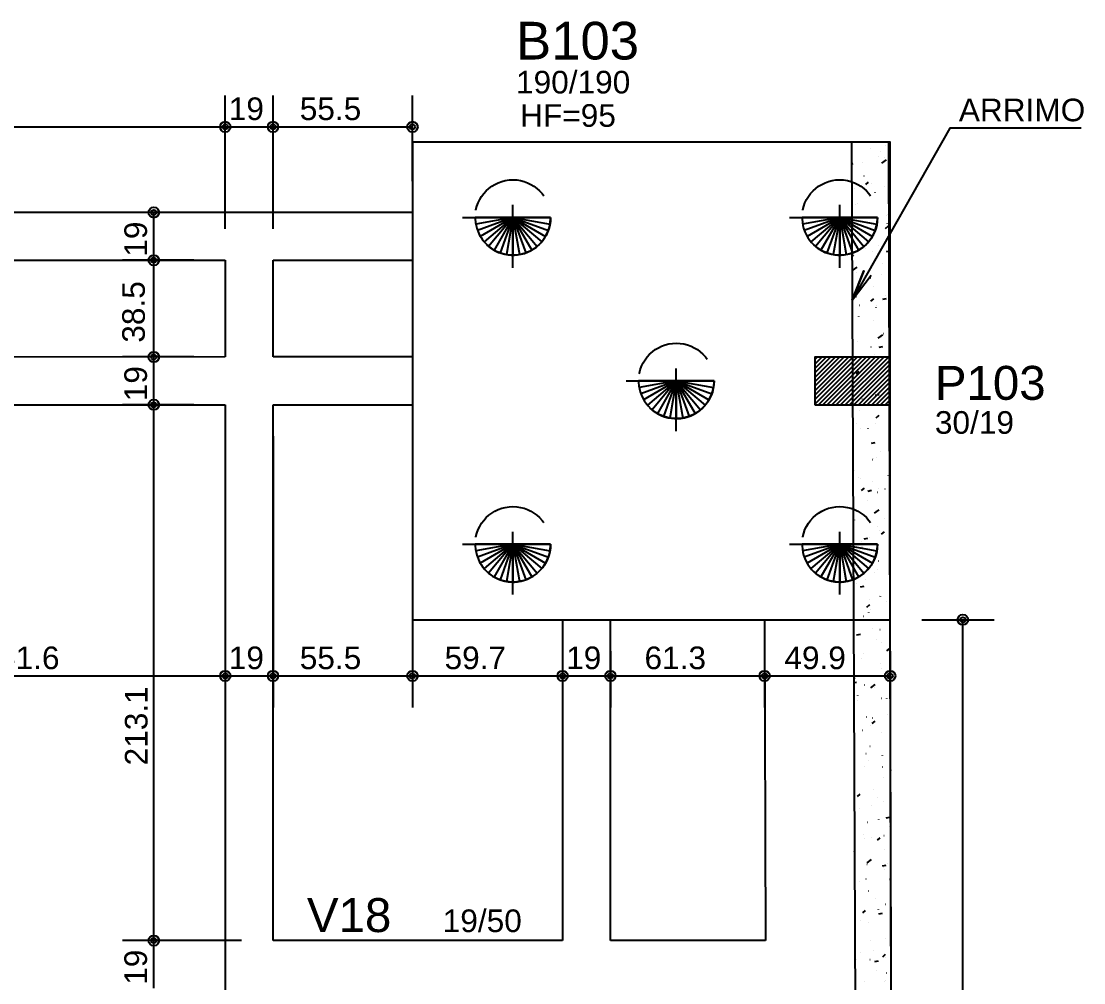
# Model space of a CAD drawing. Extents: x 0 to 119, y 0 to 84.
# Drawn here: x 39.43 to 47.88, y 21.73 to 29.38 of the extents above; entities that cross this region are included whole.
import ezdxf

# ---------------------------------------------------------------- set-up
doc = ezdxf.new("R2010")
doc.units = 0
doc.header["$MEASUREMENT"] = 0
doc.linetypes.add('ESTILO_TQS_0001', pattern=[1, 0.7, -0.3])
doc.linetypes.add('ESTILO_TQS_0003', pattern=[1.5, 0.5, -0.4, 0.1, -0.5])
for name, color, linetype in [('1', 3, 'CONTINUOUS'), ('10', 252, 'CONTINUOUS'), ('18', 6, 'CONTINUOUS'), ('3', 7, 'CONTINUOUS'), ('32', 250, 'CONTINUOUS'), ('36', 7, 'CONTINUOUS'), ('37', 7, 'CONTINUOUS'), ('62', 7, 'CONTINUOUS')]:
    doc.layers.add(name, color=color, linetype=linetype)
doc.styles.add('TQS_ARIAL', font='arial.ttf')

msp = doc.modelspace()

# ---------------------------------------------------------------- linework, layer by layer
at = {"layer": '1', "color": 3, "linetype": 'Continuous'}
for p, q in [((44.444393, 26.51812), (44.444393, 26.51812)), ((46.044393, 26.51812), (46.044393, 26.51812))]:
    msp.add_line(p, q, dxfattribs=at)
for points in [[(43.643353, 27.81812), (43.043353, 27.81812), (43.043585, 27.806309), (43.045891, 27.77918), (43.050013, 27.755258), (43.055841, 27.732465), (43.065815, 27.704222), (43.078761, 27.67673), (43.089696, 27.657938), (43.10541, 27.63541), (43.118996, 27.618962), (43.140577, 27.597027), (43.15921, 27.581284), (43.181199, 27.565719), (43.202547, 27.553216), (43.228638, 27.540919), (43.24894, 27.533364), (43.278471, 27.52522), (43.304634, 27.520629), (43.329127, 27.518457), (43.343353, 27.51812), (43.35484, 27.51834), (43.379581, 27.520316), (43.4081, 27.52519), (43.434683, 27.53236), (43.459584, 27.541551), (43.484353, 27.55332), (43.504451, 27.565044), (43.52973, 27.583038), (43.545598, 27.596542), (43.56559, 27.6166), (43.58072, 27.634662), (43.597947, 27.659432), (43.608272, 27.677345), (43.621924, 27.706773), (43.630863, 27.732458), (43.636872, 27.756101), (43.640564, 27.777311), (43.643158, 27.807304), (43.643353, 27.81812)], [(46.243353, 27.81812), (45.643353, 27.81812), (45.643585, 27.806309), (45.645891, 27.77918), (45.650013, 27.755258), (45.655841, 27.732465), (45.665815, 27.704222), (45.678761, 27.67673), (45.689696, 27.657938), (45.70541, 27.63541), (45.718996, 27.618962), (45.740577, 27.597027), (45.75921, 27.581284), (45.781199, 27.565719), (45.802547, 27.553216), (45.828638, 27.540919), (45.84894, 27.533364), (45.878471, 27.52522), (45.904634, 27.520629), (45.929127, 27.518457), (45.943353, 27.51812), (45.95484, 27.51834), (45.979581, 27.520316), (46.0081, 27.52519), (46.034683, 27.53236), (46.059584, 27.541551), (46.084353, 27.55332), (46.104451, 27.565044), (46.12973, 27.583038), (46.145598, 27.596542), (46.16559, 27.6166), (46.18072, 27.634662), (46.197947, 27.659432), (46.208272, 27.677345), (46.221924, 27.706773), (46.230863, 27.732458), (46.236872, 27.756101), (46.240564, 27.777311), (46.243158, 27.807304), (46.243353, 27.81812)], [(44.943353, 26.51812), (44.343353, 26.51812), (44.343585, 26.506309), (44.345891, 26.47918), (44.350013, 26.455258), (44.355841, 26.432465), (44.365815, 26.404222), (44.378761, 26.37673), (44.389696, 26.357938), (44.40541, 26.33541), (44.418996, 26.318962), (44.440577, 26.297027), (44.45921, 26.281284), (44.481199, 26.265719), (44.502547, 26.253216), (44.528638, 26.240919), (44.54894, 26.233364), (44.578471, 26.22522), (44.604634, 26.220629), (44.629127, 26.218457), (44.643353, 26.21812), (44.65484, 26.21834), (44.679581, 26.220316), (44.7081, 26.22519), (44.734683, 26.23236), (44.759584, 26.241551), (44.784353, 26.25332), (44.804451, 26.265044), (44.82973, 26.283038), (44.845598, 26.296542), (44.86559, 26.3166), (44.88072, 26.334662), (44.897947, 26.359432), (44.908272, 26.377345), (44.921924, 26.406773), (44.930863, 26.432458), (44.936872, 26.456101), (44.940564, 26.477311), (44.943158, 26.507304), (44.943353, 26.51812)], [(43.643353, 25.21812), (43.043353, 25.21812), (43.043585, 25.206309), (43.045891, 25.17918), (43.050013, 25.155258), (43.055841, 25.132465), (43.065815, 25.104222), (43.078761, 25.07673), (43.089696, 25.057938), (43.10541, 25.03541), (43.118996, 25.018962), (43.140577, 24.997027), (43.15921, 24.981284), (43.181199, 24.965719), (43.202547, 24.953216), (43.228638, 24.940919), (43.24894, 24.933364), (43.278471, 24.92522), (43.304634, 24.920629), (43.329127, 24.918457), (43.343353, 24.91812), (43.35484, 24.91834), (43.379581, 24.920316), (43.4081, 24.92519), (43.434683, 24.93236), (43.459584, 24.941551), (43.484353, 24.95332), (43.504451, 24.965044), (43.52973, 24.983038), (43.545598, 24.996542), (43.56559, 25.0166), (43.58072, 25.034662), (43.597947, 25.059432), (43.608272, 25.077345), (43.621924, 25.106773), (43.630863, 25.132458), (43.636872, 25.156101), (43.640564, 25.177311), (43.643158, 25.207304), (43.643353, 25.21812)], [(46.243353, 25.21812), (45.643353, 25.21812), (45.643585, 25.206309), (45.645891, 25.17918), (45.650013, 25.155258), (45.655841, 25.132465), (45.665815, 25.104222), (45.678761, 25.07673), (45.689696, 25.057938), (45.70541, 25.03541), (45.718996, 25.018962), (45.740577, 24.997027), (45.75921, 24.981284), (45.781199, 24.965719), (45.802547, 24.953216), (45.828638, 24.940919), (45.84894, 24.933364), (45.878471, 24.92522), (45.904634, 24.920629), (45.929127, 24.918457), (45.943353, 24.91812), (45.95484, 24.91834), (45.979581, 24.920316), (46.0081, 24.92519), (46.034683, 24.93236), (46.059584, 24.941551), (46.084353, 24.95332), (46.104451, 24.965044), (46.12973, 24.983038), (46.145598, 24.996542), (46.16559, 25.0166), (46.18072, 25.034662), (46.197947, 25.059432), (46.208272, 25.077345), (46.221924, 25.106773), (46.230863, 25.132458), (46.236872, 25.156101), (46.240564, 25.177311), (46.243158, 25.207304), (46.243353, 25.21812)]]:
    msp.add_lwpolyline(points, dxfattribs=at)
at = {"layer": '10', "color": 252, "linetype": 'Continuous'}
for p, q in [((46.336595, 28.41812), (46.036592, 28.41812)), ((46.036592, 28.41812), (46.087953, 16.374881)), ((46.367887, 16.064671), (46.334806, 28.41812)), ((46.036969, 28.329816), (46.036969, 28.329816)), ((46.036969, 28.329816), (46.036969, 28.329816)), ((46.036969, 28.329816), (46.036969, 28.329816)), ((46.188663, 28.363446), (46.189151, 28.363554)), ((46.269017, 28.343787), (46.269082, 28.344282)), ((46.3107, 28.390501), (46.311188, 28.390609)), ((46.03705, 28.310755), (46.03705, 28.310755)), ((46.03705, 28.310755), (46.03705, 28.310755)), ((46.037148, 28.287798), (46.037148, 28.287798)), ((46.037148, 28.287798), (46.037148, 28.287798)), ((46.037148, 28.287798), (46.037148, 28.287798)), ((46.037328, 28.245612), (46.050727, 28.248217)), ((46.127909, 28.255298), (46.127974, 28.255793)), ((46.253523, 28.299897), (46.253828, 28.300293)), ((46.278936, 28.250792), (46.315257, 28.27736)), ((46.300851, 28.299311), (46.301351, 28.299333)), ((46.037553, 28.192795), (46.037553, 28.192795)), ((46.037553, 28.192795), (46.037553, 28.192795)), ((46.037553, 28.192795), (46.037553, 28.192795)), ((46.13725, 28.148366), (46.137554, 28.148763)), ((46.038057, 28.074597), (46.038057, 28.074597)), ((46.149779, 28.079632), (46.17276, 28.098916)), ((46.192773, 28.090055), (46.193261, 28.090164)), ((46.296947, 28.063515), (46.297251, 28.063912)), ((46.038137, 28.055774), (46.038137, 28.055774)), ((46.038137, 28.055774), (46.038137, 28.055774)), ((46.038146, 28.053718), (46.038146, 28.053718)), ((46.038146, 28.053718), (46.038146, 28.053718)), ((46.038292, 28.019402), (46.038292, 28.019402)), ((46.038292, 28.019402), (46.038292, 28.019402)), ((46.038434, 27.986203), (46.038434, 27.986203)), ((46.060394, 28.048205), (46.060698, 28.048602)), ((46.124901, 28.057506), (46.125401, 28.057528)), ((46.22578, 28.01537), (46.225845, 28.015866)), ((46.038722, 27.918752), (46.038722, 27.918752)), ((46.066689, 27.924952), (46.067177, 27.92506)), ((46.084672, 27.926882), (46.084738, 27.927377)), ((46.344981, 27.929896), (46.345322, 27.929962)), ((43.343353, 27.81812), (43.043353, 27.81812)), ((43.343353, 27.81812), (43.04791, 27.766026)), ((43.343353, 27.81812), (43.061445, 27.715514)), ((43.343353, 27.81812), (43.083545, 27.66812)), ((43.343353, 27.81812), (43.113539, 27.625284)), ((43.343353, 27.81812), (43.150516, 27.588307)), ((43.343353, 27.81812), (43.193353, 27.558312)), ((43.343353, 27.81812), (43.240747, 27.536212)), ((43.343353, 27.81812), (43.291258, 27.522678)), ((43.343353, 27.81812), (43.343353, 27.51812)), ((43.343353, 27.81812), (43.395447, 27.522678)), ((43.343353, 27.81812), (43.445959, 27.536212)), ((43.343353, 27.81812), (43.493353, 27.558312)), ((43.343353, 27.81812), (43.536189, 27.588307)), ((43.343353, 27.81812), (43.573166, 27.625284)), ((43.343353, 27.81812), (43.60316, 27.66812)), ((43.343353, 27.81812), (43.625261, 27.715514)), ((43.343353, 27.81812), (43.638795, 27.766026)), ((43.343353, 27.81812), (43.643353, 27.81812)), ((45.943353, 27.81812), (45.643353, 27.81812)), ((45.943353, 27.81812), (45.64791, 27.766026)), ((45.943353, 27.81812), (45.661445, 27.715514)), ((45.943353, 27.81812), (45.683545, 27.66812)), ((45.943353, 27.81812), (45.713539, 27.625284)), ((45.943353, 27.81812), (45.750516, 27.588307)), ((45.943353, 27.81812), (45.793353, 27.558312)), ((45.943353, 27.81812), (45.840747, 27.536212)), ((45.943353, 27.81812), (45.891258, 27.522678)), ((45.943353, 27.81812), (45.943353, 27.51812)), ((45.943353, 27.81812), (45.995447, 27.522678)), ((45.943353, 27.81812), (46.045959, 27.536212)), ((45.943353, 27.81812), (46.093353, 27.558312)), ((45.943353, 27.81812), (46.136189, 27.588307)), ((45.943353, 27.81812), (46.173166, 27.625284)), ((45.943353, 27.81812), (46.20316, 27.66812)), ((45.943353, 27.81812), (46.225261, 27.715514)), ((45.943353, 27.81812), (46.238795, 27.766026)), ((45.943353, 27.81812), (46.243353, 27.81812)), ((46.038928, 27.870405), (46.038928, 27.870405)), ((46.039144, 27.819639), (46.039144, 27.819639)), ((46.057348, 27.820434), (46.057847, 27.820456)), ((46.103056, 27.810832), (46.10336, 27.811228)), ((46.199324, 27.817206), (46.199812, 27.817314)), ((46.316101, 27.831731), (46.316601, 27.831753)), ((46.321361, 27.844261), (46.321849, 27.844369)), ((46.339609, 27.826141), (46.339913, 27.826538)), ((46.039306, 27.781731), (46.039306, 27.781731)), ((46.039306, 27.781731), (46.039306, 27.781731)), ((46.039306, 27.781731), (46.039306, 27.781731)), ((46.039535, 27.72805), (46.039535, 27.72805)), ((46.308669, 27.73176), (46.331651, 27.751043)), ((46.323161, 27.771725), (46.323226, 27.772221)), ((46.03989, 27.644709), (46.03989, 27.644709)), ((46.03989, 27.644709), (46.03989, 27.644709)), ((46.03989, 27.644709), (46.03989, 27.644709)), ((46.182053, 27.683236), (46.182119, 27.683732)), ((46.223335, 27.674611), (46.22364, 27.675008)), ((46.04013, 27.588548), (46.04013, 27.588548)), ((46.040143, 27.58556), (46.040143, 27.58556)), ((46.040143, 27.58556), (46.040143, 27.58556)), ((46.040143, 27.58556), (46.040143, 27.58556)), ((46.040946, 27.594748), (46.041011, 27.595243)), ((46.086203, 27.587571), (46.086702, 27.587593)), ((46.146479, 27.57445), (46.146784, 27.574847)), ((46.248548, 27.594659), (46.249048, 27.594681)), ((46.040475, 27.507688), (46.040475, 27.507688)), ((46.040475, 27.507688), (46.040475, 27.507688)), ((46.040479, 27.506721), (46.055875, 27.51964)), ((46.040528, 27.495199), (46.040528, 27.495199)), ((46.203434, 27.543815), (46.203922, 27.543923)), ((46.315298, 27.548609), (46.344747, 27.554333)), ((46.040778, 27.436697), (46.040778, 27.436697)), ((46.040778, 27.436697), (46.040778, 27.436697)), ((46.04097, 27.391668), (46.04097, 27.391668)), ((46.046172, 27.395473), (46.082492, 27.42204)), ((46.280609, 27.448514), (46.280674, 27.44901)), ((46.041059, 27.370666), (46.041059, 27.370666)), ((46.041141, 27.351481), (46.041141, 27.351481)), ((46.041141, 27.351481), (46.041141, 27.351481)), ((46.041141, 27.351481), (46.041141, 27.351481)), ((46.07735, 27.378712), (46.077838, 27.37882)), ((46.139502, 27.360025), (46.139567, 27.360521)), ((46.189141, 27.337076), (46.189446, 27.337473)), ((46.277403, 27.361796), (46.277902, 27.361818)), ((46.041643, 27.233645), (46.041643, 27.233645)), ((46.041643, 27.233645), (46.041643, 27.233645)), ((46.041643, 27.233645), (46.041643, 27.233645)), ((46.209984, 27.270965), (46.210473, 27.271073)), ((46.332021, 27.29802), (46.33251, 27.298128)), ((46.04202, 27.145344), (46.04202, 27.145344)), ((46.04202, 27.145344), (46.04202, 27.145344)), ((46.04202, 27.145344), (46.04202, 27.145344)), ((46.072868, 27.185546), (46.073172, 27.185943)), ((46.191784, 27.152484), (46.214765, 27.171768)), ((46.285615, 27.167321), (46.315064, 27.173045)), ((46.309421, 27.200856), (46.309725, 27.201252)), ((46.042128, 27.119992), (46.042128, 27.119992)), ((46.042139, 27.117401), (46.042139, 27.117401)), ((46.042139, 27.117401), (46.042139, 27.117401)), ((46.042228, 27.096623), (46.042228, 27.096623)), ((46.042228, 27.096623), (46.042228, 27.096623)), ((46.042228, 27.096623), (46.042228, 27.096623)), ((46.101453, 27.119991), (46.101952, 27.120013)), ((46.232564, 27.100695), (46.232869, 27.101091)), ((46.237372, 27.120098), (46.237438, 27.120594)), ((46.042524, 27.02724), (46.042524, 27.02724)), ((46.096265, 27.031609), (46.09633, 27.032105)), ((46.214094, 26.997574), (46.214583, 26.997682)), ((46.042812, 26.959602), (46.042812, 26.959602)), ((46.042812, 26.959602), (46.042812, 26.959602)), ((46.043138, 26.883322), (46.043138, 26.883322)), ((46.043138, 26.883322), (46.043138, 26.883322)), ((46.249253, 26.858961), (46.285574, 26.885528)), ((46.292653, 26.894216), (46.293152, 26.894238)), ((46.043263, 26.853992), (46.043263, 26.853992)), ((46.043263, 26.853992), (46.043263, 26.853992)), ((46.043397, 26.82258), (46.043397, 26.82258)), ((46.088011, 26.832471), (46.088499, 26.832579)), ((46.275227, 26.863321), (46.275531, 26.863718)), ((46.334753, 26.876453), (46.334819, 26.876949)), ((46.043728, 26.744785), (46.043728, 26.744785)), ((46.158953, 26.711791), (46.159257, 26.712187)), ((46.193646, 26.787964), (46.193711, 26.78846)), ((46.220645, 26.724724), (46.221133, 26.724832)), ((46.255932, 26.786034), (46.285381, 26.791758)), ((46.342682, 26.751779), (46.34317, 26.751887)), ((46.043882, 26.708739), (46.043882, 26.708739)), ((46.043981, 26.685559), (46.043981, 26.685559)), ((46.043981, 26.685559), (46.043981, 26.685559)), ((46.043981, 26.685559), (46.043981, 26.685559)), ((46.044136, 26.649243), (46.044136, 26.649243)), ((46.044136, 26.649243), (46.044136, 26.649243)), ((46.044136, 26.649243), (46.044136, 26.649243)), ((46.044192, 26.636074), (46.044192, 26.636074)), ((46.052539, 26.699475), (46.052604, 26.699971)), ((46.062754, 26.650056), (46.063254, 26.650078)), ((46.2251, 26.657144), (46.225599, 26.657166)), ((46.31865, 26.626939), (46.318954, 26.627336)), ((46.044505, 26.562639), (46.044505, 26.562639)), ((46.044505, 26.562639), (46.044505, 26.562639)), ((46.044565, 26.548537), (46.044565, 26.548537)), ((46.044565, 26.548537), (46.044565, 26.548537)), ((46.044565, 26.548537), (46.044565, 26.548537)), ((46.044569, 26.547759), (46.044569, 26.547759)), ((46.074899, 26.573208), (46.09788, 26.592492)), ((46.082097, 26.61163), (46.082401, 26.612026)), ((46.292202, 26.553242), (46.292267, 26.553738)), ((44.643353, 26.51812), (44.343353, 26.51812)), ((44.643353, 26.51812), (44.34791, 26.466026)), ((44.643353, 26.51812), (44.361445, 26.415514)), ((44.643353, 26.51812), (44.383545, 26.36812)), ((44.643353, 26.51812), (44.413539, 26.325284)), ((44.643353, 26.51812), (44.450516, 26.288307)), ((44.643353, 26.51812), (44.493353, 26.258312)), ((44.643353, 26.51812), (44.540747, 26.236212)), ((44.643353, 26.51812), (44.591258, 26.222678)), ((44.643353, 26.51812), (44.643353, 26.21812)), ((44.643353, 26.51812), (44.695447, 26.222678)), ((44.643353, 26.51812), (44.745959, 26.236212)), ((44.643353, 26.51812), (44.793353, 26.258312)), ((44.643353, 26.51812), (44.836189, 26.288307)), ((44.643353, 26.51812), (44.873166, 26.325284)), ((44.643353, 26.51812), (44.90316, 26.36812)), ((44.643353, 26.51812), (44.925261, 26.415514)), ((44.643353, 26.51812), (44.938795, 26.466026)), ((44.643353, 26.51812), (44.943353, 26.51812)), ((46.151095, 26.464753), (46.15116, 26.465249)), ((46.045134, 26.415164), (46.045134, 26.415164)), ((46.045134, 26.415164), (46.045134, 26.415164)), ((46.045134, 26.415164), (46.045134, 26.415164)), ((46.04515, 26.411516), (46.04515, 26.411516)), ((46.04515, 26.411516), (46.04515, 26.411516)), ((46.124759, 26.374256), (46.125064, 26.374653)), ((46.224755, 26.451333), (46.225243, 26.451442)), ((46.226249, 26.404746), (46.255698, 26.41047)), ((46.253954, 26.424281), (46.254454, 26.424303)), ((46.045329, 26.369579), (46.045329, 26.369579)), ((46.045734, 26.274494), (46.045734, 26.274494)), ((46.045748, 26.271287), (46.045748, 26.271287)), ((46.098671, 26.28623), (46.09916, 26.286338)), ((46.233789, 26.225336), (46.256771, 26.24462)), ((46.245038, 26.238035), (46.245343, 26.238432)), ((46.248965, 26.224826), (46.24903, 26.225322)), ((46.046132, 26.181084), (46.046132, 26.181084)), ((46.046132, 26.181084), (46.046132, 26.181084)), ((46.046318, 26.137473), (46.046318, 26.137473)), ((46.046318, 26.137473), (46.046318, 26.137473)), ((46.046318, 26.137473), (46.046318, 26.137473)), ((46.078004, 26.182476), (46.078504, 26.182498)), ((46.107858, 26.136337), (46.107923, 26.136833)), ((46.168182, 26.137874), (46.168487, 26.138271)), ((46.231306, 26.178484), (46.231794, 26.178592)), ((46.046613, 26.068277), (46.046613, 26.068277)), ((46.046795, 26.025809), (46.052809, 26.030209)), ((46.046903, 26.000451), (46.046903, 26.000451)), ((46.046903, 26.000451), (46.046903, 26.000451)), ((46.046903, 26.000451), (46.046903, 26.000451)), ((46.046929, 25.994372), (46.046929, 25.994372)), ((46.04699, 25.979934), (46.04699, 25.979934)), ((46.04699, 25.979934), (46.04699, 25.979934)), ((46.196566, 26.023459), (46.226015, 26.029183)), ((46.269204, 25.956701), (46.269704, 25.956723)), ((46.346346, 25.981181), (46.346411, 25.981676)), ((46.047131, 25.947005), (46.047131, 25.947005)), ((46.047131, 25.947005), (46.047131, 25.947005)), ((46.205239, 25.892692), (46.205304, 25.893188)), ((46.210844, 25.900501), (46.211149, 25.900898)), ((46.235416, 25.905093), (46.235904, 25.905201)), ((46.047487, 25.86343), (46.047487, 25.86343)), ((46.047487, 25.86343), (46.047487, 25.86343)), ((46.064132, 25.804203), (46.064197, 25.804699)), ((46.048071, 25.726408), (46.048071, 25.726408)), ((46.048129, 25.712926), (46.048129, 25.712926)), ((46.094571, 25.74897), (46.094875, 25.749367)), ((46.109332, 25.73999), (46.10982, 25.740098)), ((46.201651, 25.719629), (46.202151, 25.719651)), ((46.331124, 25.76428), (46.331428, 25.764677)), ((46.048233, 25.688581), (46.048233, 25.688581)), ((46.048233, 25.688581), (46.048233, 25.688581)), ((46.048233, 25.688581), (46.048233, 25.688581)), ((46.048254, 25.683601), (46.048254, 25.683601)), ((46.048529, 25.619165), (46.048529, 25.619165)), ((46.116904, 25.646061), (46.139885, 25.665344)), ((46.166883, 25.642171), (46.196332, 25.647895)), ((46.241967, 25.632243), (46.242455, 25.632351)), ((46.254267, 25.664119), (46.254572, 25.664516)), ((46.303795, 25.65797), (46.30386, 25.658465)), ((46.048656, 25.589387), (46.048656, 25.589387)), ((46.048656, 25.589387), (46.048656, 25.589387)), ((46.048656, 25.589387), (46.048656, 25.589387)), ((46.048658, 25.588796), (46.048658, 25.588796)), ((46.162687, 25.569481), (46.162753, 25.569976)), ((46.049127, 25.478847), (46.049127, 25.478847)), ((46.049127, 25.478847), (46.049127, 25.478847)), ((46.049127, 25.478847), (46.049127, 25.478847)), ((46.04924, 25.452365), (46.04924, 25.452365)), ((46.04924, 25.452365), (46.04924, 25.452365)), ((46.04924, 25.452365), (46.04924, 25.452365)), ((46.21957, 25.467129), (46.255891, 25.493696)), ((46.230506, 25.486766), (46.231005, 25.486788)), ((46.049475, 25.397229), (46.049475, 25.397229)), ((46.060377, 25.411436), (46.060681, 25.411833)), ((46.246077, 25.358852), (46.246565, 25.35896)), ((46.29693, 25.426746), (46.297234, 25.427142)), ((46.049707, 25.34288), (46.049707, 25.34288)), ((46.049825, 25.315344), (46.049825, 25.315344)), ((46.049825, 25.315344), (46.049825, 25.315344)), ((46.180656, 25.275215), (46.180961, 25.275612)), ((46.260558, 25.329554), (46.260623, 25.330049)), ((46.275794, 25.298189), (46.298776, 25.317472)), ((43.343353, 25.21812), (43.043353, 25.21812)), ((43.343353, 25.21812), (43.04791, 25.166026)), ((43.343353, 25.21812), (43.061445, 25.115514)), ((43.343353, 25.21812), (43.083545, 25.06812)), ((43.343353, 25.21812), (43.113539, 25.025284)), ((43.343353, 25.21812), (43.150516, 24.988307)), ((43.343353, 25.21812), (43.193353, 24.958312)), ((43.343353, 25.21812), (43.240747, 24.936212)), ((43.343353, 25.21812), (43.291258, 24.922678)), ((43.343353, 25.21812), (43.343353, 24.91812)), ((43.343353, 25.21812), (43.395447, 24.922678)), ((43.343353, 25.21812), (43.445959, 24.936212)), ((43.343353, 25.21812), (43.493353, 24.958312)), ((43.343353, 25.21812), (43.536189, 24.988307)), ((43.343353, 25.21812), (43.573166, 25.025284)), ((43.343353, 25.21812), (43.60316, 25.06812)), ((43.343353, 25.21812), (43.625261, 25.115514)), ((43.343353, 25.21812), (43.638795, 25.166026)), ((43.343353, 25.21812), (43.643353, 25.21812)), ((45.943353, 25.21812), (45.643353, 25.21812)), ((45.943353, 25.21812), (45.64791, 25.166026)), ((45.943353, 25.21812), (45.661445, 25.115514)), ((45.943353, 25.21812), (45.683545, 25.06812)), ((45.943353, 25.21812), (45.713539, 25.025284)), ((45.943353, 25.21812), (45.750516, 24.988307)), ((45.943353, 25.21812), (45.793353, 24.958312)), ((45.943353, 25.21812), (45.840747, 24.936212)), ((45.943353, 25.21812), (45.891258, 24.922678)), ((45.943353, 25.21812), (45.943353, 24.91812)), ((45.943353, 25.21812), (45.995447, 24.922678)), ((45.943353, 25.21812), (46.045959, 24.936212)), ((45.943353, 25.21812), (46.093353, 24.958312)), ((45.943353, 25.21812), (46.136189, 24.988307)), ((45.943353, 25.21812), (46.173166, 25.025284)), ((45.943353, 25.21812), (46.20316, 25.06812)), ((45.943353, 25.21812), (46.225261, 25.115514)), ((45.943353, 25.21812), (46.238795, 25.166026)), ((45.943353, 25.21812), (46.243353, 25.21812)), ((46.050126, 25.244767), (46.050126, 25.244767)), ((46.050126, 25.244767), (46.050126, 25.244767)), ((46.050129, 25.243959), (46.050129, 25.243959)), ((46.054556, 25.244961), (46.055055, 25.244983)), ((46.11945, 25.241065), (46.119516, 25.24156)), ((46.119993, 25.193749), (46.120481, 25.193857)), ((46.137201, 25.260884), (46.166649, 25.266608)), ((46.340353, 25.190364), (46.340657, 25.19076)), ((46.050409, 25.178322), (46.050409, 25.178322)), ((46.050703, 25.109315), (46.050703, 25.109315)), ((46.050718, 25.105876), (46.050718, 25.105876)), ((46.050718, 25.105876), (46.050718, 25.105876)), ((46.1038, 25.175054), (46.104104, 25.175451)), ((46.050993, 25.041301), (46.050993, 25.041301)), ((46.050993, 25.041301), (46.050993, 25.041301)), ((46.050993, 25.041301), (46.050993, 25.041301)), ((46.245756, 25.019186), (46.246255, 25.019208)), ((46.252628, 25.086002), (46.253116, 25.086111)), ((46.051124, 25.010688), (46.051124, 25.010688)), ((46.051124, 25.010688), (46.051124, 25.010688)), ((46.146462, 24.937681), (46.146767, 24.938077)), ((46.216832, 24.997419), (46.216897, 24.997915)), ((46.051578, 24.90428), (46.051578, 24.90428)), ((46.051578, 24.90428), (46.051578, 24.90428)), ((46.051578, 24.90428), (46.051578, 24.90428)), ((46.051729, 24.868752), (46.051729, 24.868752)), ((46.075724, 24.908931), (46.075789, 24.909426)), ((46.107518, 24.879596), (46.136967, 24.88532)), ((46.05196, 24.814524), (46.05196, 24.814524)), ((46.052122, 24.776609), (46.052122, 24.776609)), ((46.052162, 24.767258), (46.052162, 24.767258)), ((46.052162, 24.767258), (46.052162, 24.767258)), ((46.178203, 24.782114), (46.178702, 24.782136)), ((46.256738, 24.812611), (46.257226, 24.81272)), ((46.266741, 24.80146), (46.267046, 24.801856)), ((46.052316, 24.731128), (46.052316, 24.731128)), ((46.158909, 24.718913), (46.18189, 24.738197)), ((46.189885, 24.701299), (46.19019, 24.701696)), ((46.315387, 24.762697), (46.315453, 24.763193)), ((46.05262, 24.65995), (46.05262, 24.65995)), ((46.052746, 24.630237), (46.052746, 24.630237)), ((46.052748, 24.629833), (46.052748, 24.629833)), ((46.130654, 24.647508), (46.131142, 24.647616)), ((46.17428, 24.674208), (46.174345, 24.674704)), ((46.05312, 24.54253), (46.05312, 24.54253)), ((46.05312, 24.54253), (46.05312, 24.54253)), ((46.05312, 24.54253), (46.05312, 24.54253)), ((46.053203, 24.523171), (46.053203, 24.523171)), ((46.053203, 24.523171), (46.053203, 24.523171)), ((46.207057, 24.549251), (46.207557, 24.549273)), ((46.263289, 24.539762), (46.263777, 24.53987)), ((46.053329, 24.493545), (46.053329, 24.493545)), ((46.053331, 24.493215), (46.053331, 24.493215)), ((46.053331, 24.493215), (46.053331, 24.493215)), ((46.053331, 24.493215), (46.053331, 24.493215)), ((46.077835, 24.498309), (46.107284, 24.504033)), ((46.232547, 24.463925), (46.232852, 24.464322)), ((46.27215, 24.434281), (46.272216, 24.434777)), ((46.053915, 24.356194), (46.053915, 24.356194)), ((46.053915, 24.356194), (46.053915, 24.356194)), ((46.053915, 24.356194), (46.053915, 24.356194)), ((46.131043, 24.345792), (46.131108, 24.346288)), ((46.3178, 24.371041), (46.340781, 24.390324)), ((46.054119, 24.30845), (46.054119, 24.30845)), ((46.054119, 24.30845), (46.054119, 24.30845)), ((46.054119, 24.30845), (46.054119, 24.30845)), ((46.116274, 24.312395), (46.116578, 24.312792)), ((46.267399, 24.266371), (46.267887, 24.266479)), ((46.054446, 24.231818), (46.054446, 24.231818)), ((46.054446, 24.231818), (46.054446, 24.231818)), ((46.054446, 24.231818), (46.054446, 24.231818)), ((46.054499, 24.219172), (46.054499, 24.219172)), ((46.054499, 24.219172), (46.054499, 24.219172)), ((46.275971, 24.227544), (46.276275, 24.22794)), ((46.054793, 24.150352), (46.065005, 24.158921)), ((46.054929, 24.118338), (46.077601, 24.122745)), ((46.141315, 24.101268), (46.141803, 24.101376)), ((46.189887, 24.075297), (46.226208, 24.101864)), ((46.228424, 24.102147), (46.228489, 24.102643)), ((46.055084, 24.082151), (46.055084, 24.082151)), ((46.055117, 24.074371), (46.055117, 24.074371)), ((46.055117, 24.074371), (46.055117, 24.074371)), ((46.087317, 24.013658), (46.087382, 24.014154)), ((46.222307, 24.081671), (46.222807, 24.081693)), ((46.055532, 23.977021), (46.055532, 23.977021)), ((46.055668, 23.945129), (46.055668, 23.945129)), ((46.055668, 23.945129), (46.055668, 23.945129)), ((46.055668, 23.945129), (46.055668, 23.945129)), ((46.055688, 23.940466), (46.055688, 23.940466)), ((46.08208, 23.974861), (46.082384, 23.975257)), ((46.273949, 23.993521), (46.274437, 23.993629)), ((46.318633, 23.99017), (46.318937, 23.990567)), ((46.056115, 23.840292), (46.056115, 23.840292)), ((46.154754, 23.844599), (46.155254, 23.84462)), ((46.202359, 23.83864), (46.202664, 23.839036)), ((46.32698, 23.867425), (46.327045, 23.867921)), ((46.056253, 23.808108), (46.056253, 23.808108)), ((46.056253, 23.808108), (46.056253, 23.808108)), ((46.056253, 23.808108), (46.056253, 23.808108)), ((46.056378, 23.778655), (46.056378, 23.778655)), ((46.185873, 23.778936), (46.185938, 23.779432)), ((46.200914, 23.791765), (46.223896, 23.811049)), ((46.05653, 23.743132), (46.05653, 23.743132)), ((46.056837, 23.671086), (46.056837, 23.671086)), ((46.056837, 23.671086), (46.056837, 23.671086)), ((46.056838, 23.670871), (46.056838, 23.670871)), ((46.125503, 23.738479), (46.125808, 23.738875)), ((46.278059, 23.72013), (46.278548, 23.720238)), ((46.056931, 23.649113), (46.056931, 23.649113)), ((46.056931, 23.649113), (46.056931, 23.649113)), ((46.057114, 23.606213), (46.057114, 23.606213)), ((46.057114, 23.606213), (46.057114, 23.606213)), ((46.057114, 23.606213), (46.057114, 23.606213)), ((46.183609, 23.611736), (46.184108, 23.611757)), ((46.345954, 23.618824), (46.346454, 23.618846)), ((46.057421, 23.534065), (46.057421, 23.534065)), ((46.151976, 23.555027), (46.152464, 23.555135)), ((46.168165, 23.501105), (46.16847, 23.501502)), ((46.283743, 23.539009), (46.283808, 23.539505)), ((46.142636, 23.45052), (46.142701, 23.451016)), ((46.28461, 23.44728), (46.285098, 23.447389)), ((46.342172, 23.423137), (46.353888, 23.425415)), ((46.058006, 23.397043), (46.058006, 23.397043)), ((46.058006, 23.397043), (46.058006, 23.397043)), ((46.058006, 23.397043), (46.058006, 23.397043)), ((46.058112, 23.372133), (46.058112, 23.372133)), ((46.058112, 23.372133), (46.058112, 23.372133)), ((46.058112, 23.372133), (46.058112, 23.372133)), ((46.05813, 23.367925), (46.05813, 23.367925)), ((46.058173, 23.357761), (46.058173, 23.357761)), ((46.288445, 23.364884), (46.288749, 23.365281)), ((46.058445, 23.294092), (46.058445, 23.294092)), ((46.05859, 23.260022), (46.05859, 23.260022)), ((46.05859, 23.260022), (46.05859, 23.260022)), ((46.05859, 23.260022), (46.05859, 23.260022)), ((46.211588, 23.264723), (46.211893, 23.26512)), ((46.058883, 23.191389), (46.058883, 23.191389)), ((46.084029, 23.21249), (46.10701, 23.231773)), ((46.240017, 23.206875), (46.240082, 23.207371)), ((46.28872, 23.173889), (46.289208, 23.173998)), ((46.05911, 23.138054), (46.05911, 23.138054)), ((46.05911, 23.138054), (46.05911, 23.138054)), ((46.059174, 23.123), (46.059174, 23.123)), ((46.059174, 23.123), (46.059174, 23.123)), ((46.09891, 23.118386), (46.098975, 23.118882)), ((46.198859, 23.144156), (46.199358, 23.144178)), ((46.059416, 23.066408), (46.059416, 23.066408)), ((46.059416, 23.066408), (46.059416, 23.066408)), ((46.05973, 22.992718), (46.05973, 22.992718)), ((46.162636, 23.008786), (46.163125, 23.008895)), ((46.254251, 23.02735), (46.254555, 23.027747)), ((46.312489, 23.04185), (46.341938, 23.047574)), ((46.059759, 22.985979), (46.059759, 22.985979)), ((46.131306, 22.907084), (46.131805, 22.907105)), ((46.338573, 22.972153), (46.338638, 22.972648)), ((46.060108, 22.903975), (46.060108, 22.903975)), ((46.060343, 22.848957), (46.060343, 22.848957)), ((46.060343, 22.848957), (46.060343, 22.848957)), ((46.060343, 22.848957), (46.060343, 22.848957)), ((46.06044, 22.826182), (46.06044, 22.826182)), ((46.137977, 22.875819), (46.138282, 22.876216)), ((46.197465, 22.883664), (46.197531, 22.88416)), ((46.24292, 22.864617), (46.265901, 22.883901)), ((46.295271, 22.90104), (46.295759, 22.901148)), ((46.060658, 22.775055), (46.060658, 22.775055)), ((46.060658, 22.775055), (46.060658, 22.775055)), ((46.061121, 22.775658), (46.061425, 22.776055)), ((46.297674, 22.790968), (46.297978, 22.791365)), ((46.060927, 22.711936), (46.060927, 22.711936)), ((46.060927, 22.711936), (46.060927, 22.711936)), ((46.060927, 22.711936), (46.060927, 22.711936)), ((46.060928, 22.711908), (46.060928, 22.711908)), ((46.061107, 22.669896), (46.061107, 22.669896)), ((46.061107, 22.669896), (46.061107, 22.669896)), ((46.061107, 22.669896), (46.061107, 22.669896)), ((46.16016, 22.674221), (46.16066, 22.674242)), ((46.160204, 22.683465), (46.196525, 22.710033)), ((46.282806, 22.660562), (46.312255, 22.666287)), ((46.322506, 22.681309), (46.323005, 22.68133)), ((46.06133, 22.617512), (46.06133, 22.617512)), ((46.061357, 22.611162), (46.061357, 22.611162)), ((46.061512, 22.574914), (46.061512, 22.574914)), ((46.061512, 22.574914), (46.061512, 22.574914)), ((46.295336, 22.643737), (46.295401, 22.644232)), ((46.299381, 22.627649), (46.299869, 22.627757)), ((46.061901, 22.483703), (46.061901, 22.483703)), ((46.103783, 22.538285), (46.104088, 22.538682)), ((46.154229, 22.555248), (46.154294, 22.555743)), ((46.340336, 22.553595), (46.34064, 22.553991)), ((46.062096, 22.437893), (46.062096, 22.437893)), ((46.062105, 22.435816), (46.062105, 22.435816)), ((46.062105, 22.435816), (46.062105, 22.435816)), ((46.062105, 22.435816), (46.062105, 22.435816)), ((46.173297, 22.462546), (46.173785, 22.462654)), ((46.224062, 22.402064), (46.224367, 22.402461)), ((46.351361, 22.448446), (46.35186, 22.448467)), ((46.305932, 22.354799), (46.30642, 22.354907)), ((46.062681, 22.300871), (46.062681, 22.300871)), ((46.062681, 22.300871), (46.062681, 22.300871)), ((46.062681, 22.300871), (46.062681, 22.300871)), ((46.06293, 22.242305), (46.06293, 22.242305)), ((46.062972, 22.232427), (46.062972, 22.232427)), ((46.126034, 22.285342), (46.149016, 22.304625)), ((46.147206, 22.301903), (46.147511, 22.3023)), ((46.25161, 22.311602), (46.251675, 22.312098)), ((46.253123, 22.279275), (46.282572, 22.284999)), ((46.063103, 22.201737), (46.063103, 22.201737)), ((46.063103, 22.201737), (46.063103, 22.201737)), ((46.063143, 22.19235), (46.063143, 22.19235)), ((46.063143, 22.19235), (46.063143, 22.19235)), ((46.063265, 22.16385), (46.063265, 22.16385)), ((46.063265, 22.16385), (46.063265, 22.16385)), ((46.063265, 22.16385), (46.063265, 22.16385)), ((46.110502, 22.223114), (46.110568, 22.223609)), ((46.17541, 22.206641), (46.17591, 22.206662)), ((46.189868, 22.06453), (46.190173, 22.064926)), ((46.310042, 22.081408), (46.31053, 22.081516)), ((46.350165, 22.07688), (46.350231, 22.077376)), ((46.063849, 22.026829), (46.063849, 22.026829)), ((46.063849, 22.026829), (46.063849, 22.026829)), ((46.209058, 21.988391), (46.209123, 21.988887)), ((46.064102, 21.967658), (46.064102, 21.967658)), ((46.06427, 21.928233), (46.06427, 21.928233)), ((46.064386, 21.900998), (46.064386, 21.900998)), ((46.064386, 21.900998), (46.064386, 21.900998)), ((46.064386, 21.900998), (46.064386, 21.900998)), ((46.067951, 21.899903), (46.068016, 21.900398)), ((46.073595, 21.912999), (46.073899, 21.913396)), ((46.107857, 21.969568), (46.108357, 21.96959)), ((46.183958, 21.916305), (46.184446, 21.916413)), ((46.22344, 21.897987), (46.252889, 21.903712)), ((46.284925, 21.93747), (46.307906, 21.956753)), ((46.310148, 21.928309), (46.310452, 21.928705)), ((46.064434, 21.889807), (46.064434, 21.889807)), ((46.064502, 21.873709), (46.064502, 21.873709)), ((46.064502, 21.873709), (46.064502, 21.873709)), ((46.064502, 21.873709), (46.064502, 21.873709)), ((46.06453, 21.867098), (46.06453, 21.867098)), ((46.233292, 21.828148), (46.233596, 21.828544)), ((46.316593, 21.808558), (46.317081, 21.808667)), ((46.065017, 21.752945), (46.065017, 21.752945)), ((46.065018, 21.752786), (46.065018, 21.752786)), ((46.065018, 21.752786), (46.065018, 21.752786)), ((46.065018, 21.752786), (46.065018, 21.752786)), ((46.0651, 21.733579), (46.0651, 21.733579)), ((46.0651, 21.733579), (46.0651, 21.733579)), ((46.0651, 21.733579), (46.0651, 21.733579)), ((46.136712, 21.736705), (46.137211, 21.736727)), ((46.299057, 21.743794), (46.299557, 21.743815)), ((46.306929, 21.748464), (46.306994, 21.74896))]:
    msp.add_line(p, q, dxfattribs=at)
at = {"layer": '10', "color": 252, "linetype": 'ESTILO_TQS_0003'}
for p, q in [((43.343353, 27.41822), (43.343353, 28.21802)), ((45.943353, 27.41822), (45.943353, 28.21802)), ((42.943453, 27.81812), (43.743253, 27.81812)), ((45.543453, 27.81812), (46.343253, 27.81812)), ((44.643353, 26.11822), (44.643353, 26.91802)), ((44.243453, 26.51812), (45.043253, 26.51812)), ((43.343353, 24.81822), (43.343353, 25.61802)), ((45.943353, 24.81822), (45.943353, 25.61802)), ((42.943453, 25.21812), (43.743253, 25.21812)), ((45.543453, 25.21812), (46.343253, 25.21812))]:
    msp.add_line(p, q, dxfattribs=at)
at = {"layer": '10', "color": 252, "linetype": 'ESTILO_TQS_0001'}
for centre in [(43.343353, 27.81812), (45.943353, 27.81812), (44.643353, 26.51812), (43.343353, 25.21812), (45.943353, 25.21812)]:
    msp.add_circle(centre, 0.3, dxfattribs=at)
at = {"layer": '18', "color": 6, "linetype": 'Continuous'}
msp.add_lwpolyline([(42.544393, 24.61812), (46.344393, 24.61812), (46.344393, 28.41812), (42.544393, 28.41812), (42.544393, 24.61812)], dxfattribs=at)
at = {"layer": '3', "color": 7, "linetype": 'Continuous'}
for points in [[(41.24502, 27.85812), (36.283826, 27.85812)], [(42.544393, 27.85812), (41.24502, 27.85812)], [(36.283826, 27.47812), (41.05502, 27.47812)], [(41.05502, 27.47812), (41.05502, 26.708465)], [(41.43502, 26.708478), (41.43502, 27.47812)], [(41.43502, 27.47812), (42.544393, 27.47812)], [(41.05502, 26.708465), (38.023706, 26.708364)], [(42.544393, 26.708515), (41.43502, 26.708478)], [(38.023706, 26.328364), (41.05502, 26.328465)], [(41.05502, 26.328465), (41.05502, 21.875802)], [(41.43502, 26.328478), (42.544393, 26.328515)], [(41.43502, 22.065802), (41.43502, 26.328478)], [(43.738879, 24.61812), (43.738879, 22.065802)], [(44.118879, 22.065802), (44.118879, 24.61812)], [(45.345492, 24.61812), (45.352173, 22.065802)], [(46.352671, 21.877111), (46.345495, 24.61812)], [(43.738879, 22.065802), (41.43502, 22.065802)], [(45.352173, 22.065802), (44.118879, 22.065802)], [(41.05502, 21.875802), (41.05502, 19.675767)], [(46.367887, 16.064681), (46.352671, 21.877111)]]:
    msp.add_lwpolyline(points, dxfattribs=at)
at = {"layer": '32', "color": 250, "linetype": 'Continuous'}
for p, q in [((41.05502, 27.72812), (41.05502, 28.789331)), ((41.05502, 27.72812), (41.05502, 28.789331)), ((41.43502, 27.72812), (41.43502, 28.789331)), ((41.43502, 27.72812), (41.43502, 28.789331)), ((42.544393, 28.10812), (42.544393, 28.789331)), ((36.283826, 28.539331), (41.05502, 28.539331)), ((41.05502, 28.539331), (41.43502, 28.539331)), ((41.43502, 28.539331), (42.544393, 28.539331)), ((40.80502, 27.85812), (40.236391, 27.85812)), ((40.486391, 27.47812), (40.486391, 27.85812)), ((41.05502, 27.85812), (41.05502, 27.85812)), ((42.544393, 27.85812), (42.544393, 27.85812)), ((40.80502, 27.47812), (40.236391, 27.47812)), ((40.80502, 27.47812), (40.236391, 27.47812)), ((40.486391, 26.708465), (40.486391, 27.47812)), ((41.05502, 27.47812), (41.05502, 27.47812)), ((41.05502, 27.47812), (41.05502, 27.47812)), ((41.05502, 27.47812), (41.05502, 27.47812)), ((41.05502, 27.47812), (41.05502, 27.47812)), ((41.43502, 27.47812), (41.43502, 27.47812)), ((41.43502, 27.47812), (41.43502, 27.47812)), ((40.80502, 26.708465), (40.236391, 26.708465)), ((40.80502, 26.708465), (40.236391, 26.708465)), ((40.486391, 26.328465), (40.486391, 26.708465)), ((41.05502, 26.708465), (41.05502, 26.708465)), ((41.05502, 26.708465), (41.05502, 26.708465)), ((40.80502, 26.328465), (40.236391, 26.328465)), ((40.80502, 26.328465), (40.236391, 26.328465)), ((40.486391, 22.065802), (40.486391, 26.328465)), ((41.05502, 26.328465), (41.05502, 26.328465)), ((41.05502, 26.328465), (41.05502, 26.328465)), ((41.05502, 26.328465), (41.05502, 26.328465)), ((41.05502, 26.328465), (41.05502, 26.328465)), ((41.43502, 26.328478), (41.43502, 26.328478)), ((41.43502, 26.328478), (41.43502, 26.328478)), ((42.544393, 26.279684), (42.544393, 26.279684)), ((41.05502, 26.078465), (41.05502, 23.92101)), ((41.05502, 26.078465), (41.05502, 23.92101)), ((41.43502, 26.078478), (41.43502, 23.92101)), ((41.43502, 26.078478), (41.43502, 23.92101)), ((42.544393, 26.029684), (42.544393, 23.92101)), ((42.544393, 24.61812), (42.544393, 24.61812)), ((43.738879, 24.61812), (43.738879, 24.61812)), ((43.738879, 24.61812), (43.738879, 24.61812)), ((44.118879, 24.61812), (44.118879, 24.61812)), ((44.118879, 24.61812), (44.118879, 24.61812)), ((45.345492, 24.61812), (45.345492, 24.61812)), ((45.345492, 24.61812), (45.345492, 24.61812)), ((46.344393, 24.61812), (46.344393, 24.61812)), ((46.345495, 24.61812), (46.345495, 24.61812)), ((46.595495, 24.61812), (47.17288, 24.61812)), ((46.92288, 16.064681), (46.92288, 24.61812)), ((42.544393, 24.36812), (42.544393, 23.92101)), ((43.738879, 24.36812), (43.738879, 23.92101)), ((43.738879, 24.36812), (43.738879, 23.92101)), ((44.118879, 24.36812), (44.118879, 23.92101)), ((44.118879, 24.36812), (44.118879, 23.92101)), ((45.345492, 24.36812), (45.345492, 23.92101)), ((45.345492, 24.36812), (45.345492, 23.92101)), ((46.344393, 24.36812), (46.344393, 23.92101)), ((38.023706, 24.17101), (41.05502, 24.17101)), ((41.05502, 24.17101), (41.43502, 24.17101)), ((41.43502, 24.17101), (42.544393, 24.17101)), ((42.544393, 24.17101), (43.738879, 24.17101)), ((43.738879, 24.17101), (44.118879, 24.17101)), ((44.118879, 24.17101), (45.345492, 24.17101)), ((45.345492, 24.17101), (46.344393, 24.17101)), ((41.18502, 22.065802), (40.236391, 22.065802)), ((41.18502, 22.065802), (40.236391, 22.065802)), ((40.486391, 21.685802), (40.486391, 22.065802)), ((41.43502, 22.065802), (41.43502, 22.065802)), ((41.43502, 22.065802), (41.43502, 22.065802))]:
    msp.add_line(p, q, dxfattribs=at)
msp.add_lwpolyline([(47.86285, 28.528701), (46.819127, 28.528701), (46.041953, 27.161005), (46.136037, 27.392626), (46.041953, 27.161005), (46.192779, 27.360383)], dxfattribs=at)
for centre, radius in [((41.05502, 28.539331), 0.041625), ((41.05502, 28.539331), 0.041625), ((41.43502, 28.539331), 0.041625), ((41.43502, 28.539331), 0.041625), ((42.544393, 28.539331), 0.041625), ((41.05502, 28.539331), 0.02075), ((41.05502, 28.539331), 0.02075), ((41.43502, 28.539331), 0.02075), ((41.43502, 28.539331), 0.02075), ((42.544393, 28.539331), 0.02075), ((40.486391, 27.85812), 0.041625), ((40.486391, 27.85812), 0.02075), ((40.486391, 27.47812), 0.041625), ((40.486391, 27.47812), 0.041625), ((40.486391, 27.47812), 0.02075), ((40.486391, 27.47812), 0.02075), ((40.486391, 26.708465), 0.041625), ((40.486391, 26.708465), 0.041625), ((40.486391, 26.708465), 0.02075), ((40.486391, 26.708465), 0.02075), ((40.486391, 26.328465), 0.041625), ((40.486391, 26.328465), 0.041625), ((40.486391, 26.328465), 0.02075), ((40.486391, 26.328465), 0.02075), ((46.92288, 24.61812), 0.041625), ((46.92288, 24.61812), 0.02075), ((41.05502, 24.17101), 0.041625), ((41.05502, 24.17101), 0.041625), ((41.05502, 24.17101), 0.02075), ((41.05502, 24.17101), 0.02075), ((41.43502, 24.17101), 0.041625), ((41.43502, 24.17101), 0.041625), ((41.43502, 24.17101), 0.02075), ((41.43502, 24.17101), 0.02075), ((42.544393, 24.17101), 0.041625), ((42.544393, 24.17101), 0.041625), ((42.544393, 24.17101), 0.02075), ((42.544393, 24.17101), 0.02075), ((43.738879, 24.17101), 0.041625), ((43.738879, 24.17101), 0.041625), ((43.738879, 24.17101), 0.02075), ((43.738879, 24.17101), 0.02075), ((44.118879, 24.17101), 0.041625), ((44.118879, 24.17101), 0.041625), ((44.118879, 24.17101), 0.02075), ((44.118879, 24.17101), 0.02075), ((45.345492, 24.17101), 0.041625), ((45.345492, 24.17101), 0.041625), ((45.345492, 24.17101), 0.02075), ((45.345492, 24.17101), 0.02075), ((46.344393, 24.17101), 0.041625), ((46.344393, 24.17101), 0.02075), ((40.486391, 22.065802), 0.041625), ((40.486391, 22.065802), 0.041625), ((40.486391, 22.065802), 0.02075), ((40.486391, 22.065802), 0.02075)]:
    msp.add_circle(centre, radius, dxfattribs=at)
at = {"layer": '62', "linetype": 'Continuous'}
for p, q in [((45.744393, 26.334312), (46.118201, 26.70812)), ((45.744393, 26.369668), (46.082846, 26.70812)), ((45.744393, 26.405023), (46.04749, 26.70812)), ((45.744393, 26.440378), (46.012135, 26.70812)), ((45.744393, 26.475734), (45.97678, 26.70812)), ((45.744393, 26.511089), (45.941424, 26.70812)), ((45.744393, 26.546444), (45.906069, 26.70812)), ((45.744393, 26.5818), (45.870714, 26.70812)), ((45.744393, 26.617155), (45.835358, 26.70812)), ((45.744393, 26.65251), (45.800003, 26.70812)), ((45.744393, 26.687866), (45.764648, 26.70812)), ((45.773556, 26.32812), (46.153556, 26.70812)), ((45.808912, 26.32812), (46.188912, 26.70812)), ((45.844267, 26.32812), (46.224267, 26.70812)), ((45.879622, 26.32812), (46.259622, 26.70812)), ((45.914978, 26.32812), (46.294978, 26.70812)), ((45.950333, 26.32812), (46.330333, 26.70812)), ((45.985689, 26.32812), (46.344393, 26.686825)), ((46.021044, 26.32812), (46.344393, 26.651469)), ((46.056399, 26.32812), (46.344393, 26.616114)), ((46.091755, 26.32812), (46.344393, 26.580759)), ((46.12711, 26.32812), (46.344393, 26.545403)), ((46.162465, 26.32812), (46.344393, 26.510048)), ((46.197821, 26.32812), (46.344393, 26.474693)), ((46.233176, 26.32812), (46.344393, 26.439337)), ((46.268531, 26.32812), (46.344393, 26.403982)), ((46.303887, 26.32812), (46.344393, 26.368627)), ((46.339242, 26.32812), (46.344393, 26.333271))]:
    msp.add_line(p, q, dxfattribs=at)
msp.add_lwpolyline([(45.744393, 26.32812), (46.344393, 26.32812), (46.344393, 26.70812), (45.744393, 26.70812), (45.744393, 26.32812)], dxfattribs=at)

# ---------------------------------------------------------------- texts
at = {"layer": '32', "color": 250, "linetype": 'Continuous', "style": 'TQS_ARIAL'}
for s, p in [('19', (41.08302, 28.593331)), ('55.5', (41.647707, 28.593331)), ('ARRIMO', (46.890788, 28.583846)), ('151.6', (39.107363, 24.22501)), ('19', (41.08302, 24.22501)), ('55.5', (41.647707, 24.22501)), ('59.7', (42.799636, 24.22501)), ('19', (43.766879, 24.22501)), ('61.3', (44.390186, 24.22501)), ('49.9', (45.502943, 24.22501))]:
    msp.add_text(s, height=0.18, dxfattribs=at).set_placement(p)
for s, p in [('19', (40.432391, 27.50612)), ('38.5', (40.415198, 26.822167)), ('19', (40.432391, 26.356465)), ('213.1', (40.436696, 23.459232)), ('19', (40.432391, 21.713802))]:
    msp.add_text(s, height=0.18, rotation=90, dxfattribs=at).set_placement(p)
at = {"layer": '36', "color": 7, "linetype": 'Continuous', "style": 'TQS_ARIAL'}
for s, height, p in [('B103', 0.3, (43.368146, 29.075035)), ('190/190', 0.18, (43.368146, 28.805035)), ('HF=95', 0.18, (43.400989, 28.539837)), ('P103', 0.27, (46.70037, 26.367633)), ('30/19', 0.18, (46.70037, 26.097633))]:
    msp.add_text(s, height=height, dxfattribs=at).set_placement(p)
at = {"layer": '37', "color": 7, "linetype": 'Continuous', "style": 'TQS_ARIAL'}
for s, height, p in [('V18', 0.27, (41.70502, 22.133302)), ('19/50', 0.18, (42.78502, 22.133302))]:
    msp.add_text(s, height=height, dxfattribs=at).set_placement(p)

doc.saveas('drawing.dxf')
